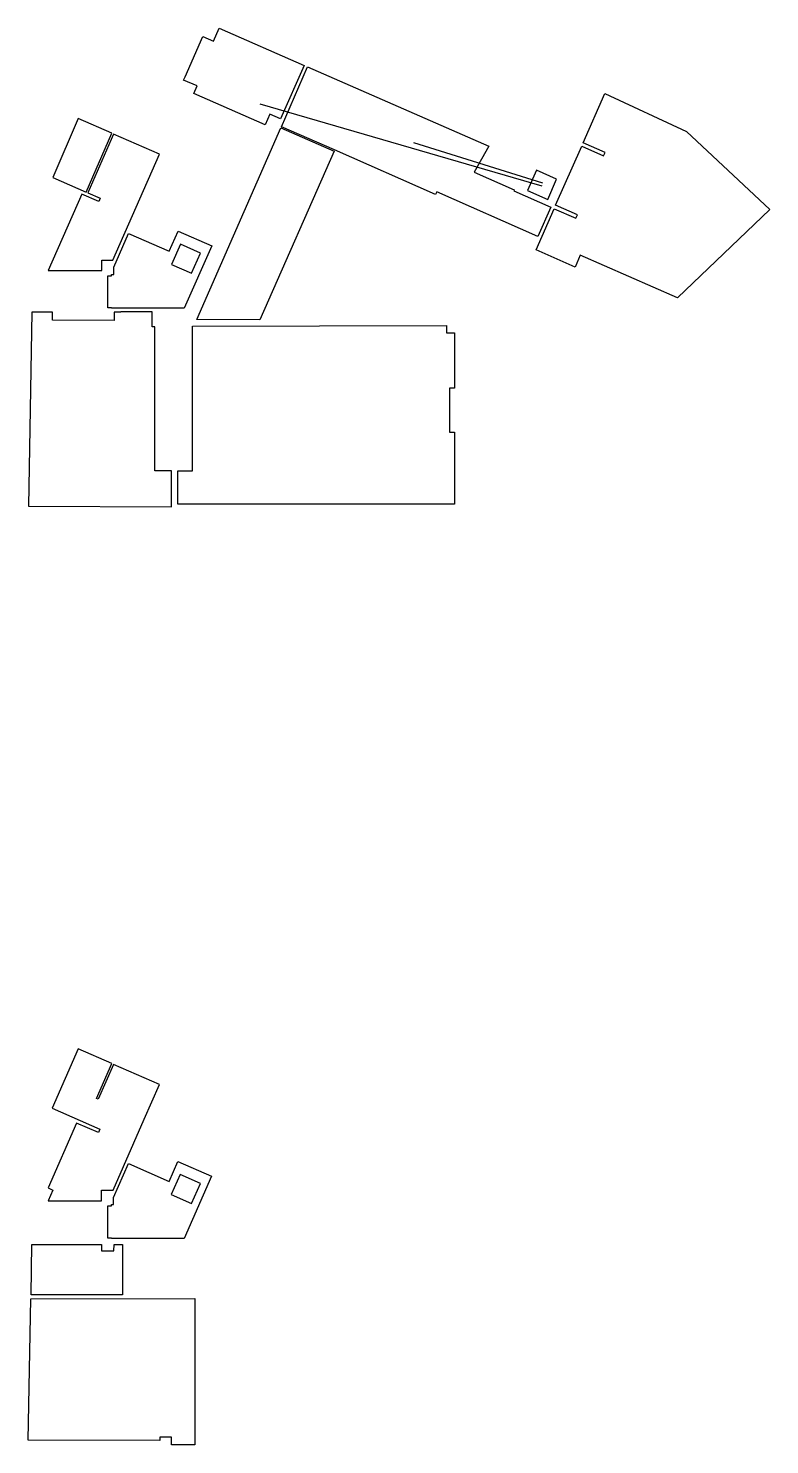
# Model space of a CAD drawing. Header units: millimetres. Extents: x 2.6 to 22.8, y 3 to 41.5.
import ezdxf

# ---------------------------------------------------------------- set-up
doc = ezdxf.new("R2010")
doc.units = ezdxf.units.MM
doc.layers.add('AREE LEONARDO', color=7, linetype='Continuous')

msp = doc.modelspace()

# ---------------------------------------------------------------- linework, layer by layer
at = {"layer": 'AREE LEONARDO', "color": 1, "ltscale": 0.008}
for p, q in [((16.587, 37.191), (8.914, 39.42)), ((16.601, 37.271), (13.096, 38.368))]:
    msp.add_line(p, q, dxfattribs=at)
at = {"layer": 'AREE LEONARDO', "color": 5, "ltscale": 0.008}
for points in [[(6.87, 40.164), (7.353, 41.258), (7.644, 41.129), (7.799, 41.48), (10.107, 40.465), (9.467, 39.014), (9.174, 39.144), (9.047, 38.855), (7.107, 39.71), (7.196, 39.912), (6.83, 40.073)], [(15.136, 38.278), (14.734, 37.571), (15.827, 37.088), (15.814, 37.061), (16.823, 36.614), (16.473, 35.815), (13.717, 37.033), (13.682, 36.956), (10.94, 38.172), (9.492, 38.802), (9.492, 38.802), (10.203, 40.435)], [(16.426, 35.453), (16.914, 36.574), (17.507, 36.313), (17.547, 36.406), (16.953, 36.667), (17.663, 38.277), (18.257, 38.015), (18.298, 38.107), (17.703, 38.369), (18.295, 39.707), (20.512, 38.678), (22.779, 36.549), (20.267, 34.149), (17.625, 35.307), (17.485, 34.988)], [(9.479, 38.772), (10.924, 38.137), (8.905, 33.553), (7.186, 33.557)], [(6.497, 28.542), (6.496, 29.442), (6.047, 29.441), (6.047, 33.357), (5.97, 33.357), (5.973, 33.769), (5.121, 33.768), (5.121, 33.759), (4.938, 33.759), (4.938, 33.538), (3.261, 33.539), (3.261, 33.76), (2.703, 33.759), (2.61, 28.487), (6.497, 28.468)], [(7.069, 33.382), (13.983, 33.402), (13.983, 33.201), (13.983, 33.201), (14.202, 33.201), (14.202, 31.692), (14.061, 31.692), (14.061, 30.492), (14.202, 30.492), (14.202, 28.542), (6.669, 28.542), (6.669, 29.442), (7.069, 29.442)], [(2.702, 8.403), (4.596, 8.405), (4.596, 8.233), (4.935, 8.232), (4.936, 8.404), (5.166, 8.404), (5.166, 7.032), (2.677, 7.034)], [(2.675, 6.929), (7.132, 6.932), (7.132, 2.958), (6.504, 2.958), (6.504, 3.158), (6.184, 3.159), (6.184, 3.068), (2.603, 3.08)]]:
    msp.add_lwpolyline(points, close=True, dxfattribs=at)
at = {"layer": 'AREE LEONARDO', "color": 3, "ltscale": 0.008}
for points in [[(3.274, 37.424), (4.174, 37.028), (4.878, 38.625), (3.961, 39.03)], [(3.275, 9.884), (3.145, 9.589), (4.596, 9.59), (4.596, 9.879), (4.908, 9.879), (4.909, 9.879), (5.758, 11.807), (6.175, 12.751), (4.922, 13.302), (4.504, 12.355), (4.458, 12.375), (4.876, 13.322), (3.956, 13.726), (3.25, 12.107), (4.55, 11.537), (4.51, 11.445), (3.918, 11.705), (3.14, 9.943)]]:
    msp.add_lwpolyline(points, close=True, dxfattribs=at)
at = {"layer": 'AREE LEONARDO', "color": 3, "ltscale": 0.008, "elevation": -12.234}
msp.add_lwpolyline([(3.146, 34.89), (4.605, 34.889), (4.605, 35.175), (4.904, 35.175), (6.174, 38.054), (4.924, 38.605), (4.219, 37.008), (4.56, 36.858), (4.52, 36.766), (4.06, 36.968)], close=True, dxfattribs=at)
at = {"layer": 'AREE LEONARDO', "color": 1, "ltscale": 0.008}
for points in [[(16.189, 37.073), (16.738, 36.829), (16.981, 37.378), (16.433, 37.621)], [(6.498, 35.061), (7.046, 34.818), (7.29, 35.366), (6.742, 35.61)], [(6.495, 9.761), (7.043, 9.517), (7.287, 10.066), (6.738, 10.309)]]:
    msp.add_lwpolyline(points, close=True, dxfattribs=at)
at = {"layer": 'AREE LEONARDO', "color": 5, "ltscale": 0.008, "elevation": -12.234}
for points in [[(4.77, 33.879), (4.77, 34.75), (4.87, 34.75), (4.87, 34.789), (4.929, 34.789), (4.929, 34.984), (5.334, 35.902), (6.436, 35.416), (6.678, 35.964), (7.594, 35.561), (6.848, 33.87), (4.87, 33.868), (4.87, 33.879)], [(4.767, 8.579), (4.767, 9.45), (4.867, 9.45), (4.867, 9.489), (4.926, 9.489), (4.926, 9.684), (5.331, 10.601), (6.433, 10.115), (6.675, 10.664), (7.591, 10.261), (6.845, 8.57), (4.867, 8.568), (4.867, 8.579)]]:
    msp.add_lwpolyline(points, close=True, dxfattribs=at)

doc.saveas('drawing.dxf')
